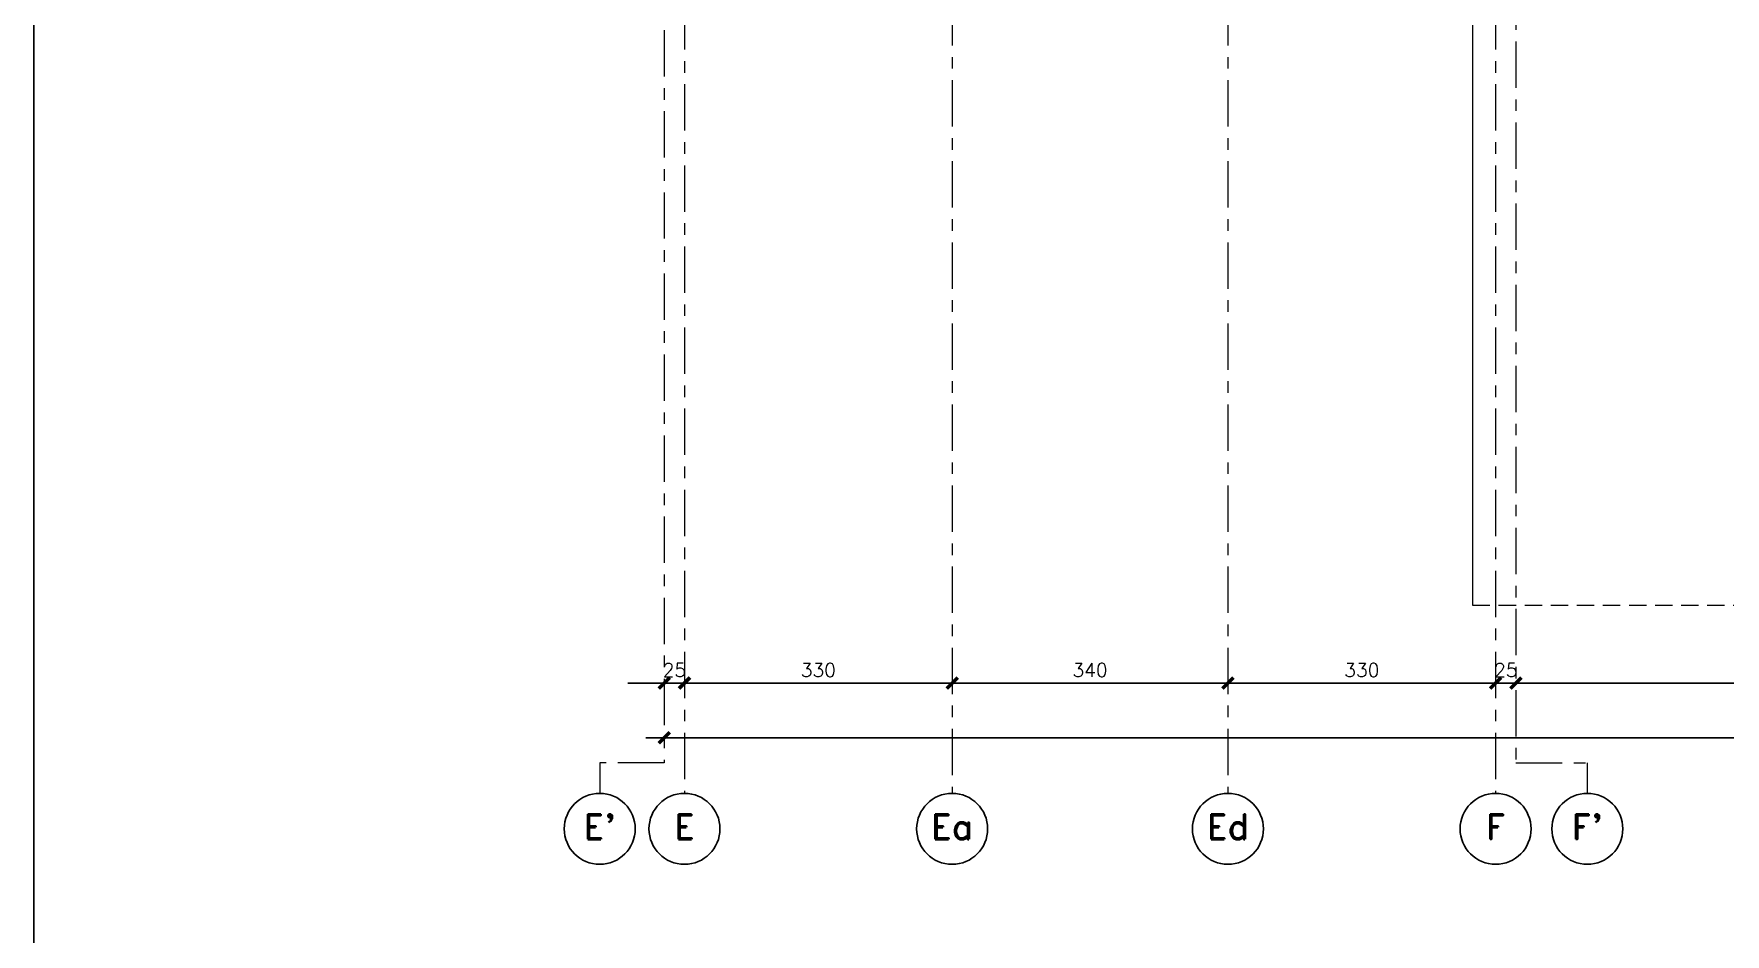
# Model space of a CAD drawing. Extents: x -4 to 6083, y -4 to 8618.
# Drawn here: x 0 to 2085, y 3091 to 4202 of the extents above; entities that cross this region are included whole.
import ezdxf

# ---------------------------------------------------------------- set-up
doc = ezdxf.new("R2010")
doc.units = 0
doc.header["$LTSCALE"] = 45
doc.header["$MEASUREMENT"] = 0
doc.linetypes.add('Grid Line', pattern=[2.2225, 1.27, -0.3175, 0.3175, -0.3175])
doc.linetypes.add('RLE-PROYECCION', pattern=[0.71438, 0.47625, -0.23813])
doc.layers.get('0').update_dxf_attribs({"linetype": 'CONTINUOUS'})
doc.layers.add('RLA-COTAS', color=2, linetype='CONTINUOUS')
doc.layers.add('RLA-FORMATO', color=7, linetype='CONTINUOUS')
for name, color, linetype, lineweight in [('RLE-EJE', 3, 'CONTINUOUS', 25), ('RLE-EJES', 1, 'Grid Line', 9), ('RLE-LOSA', 3, 'CONTINUOUS', 15), ('RLE-PROYECCION', 2, 'RLE-PROYECCION', 15)]:
    doc.layers.add(name, color=color, linetype=linetype, lineweight=lineweight)
doc.styles.add('ROMAND', font='romand', dxfattribs={"height": 31.5})
doc.styles.add('ROMANS', font='ROMANS.shx', dxfattribs={"height": 16.875})
doc.dimstyles.new('ING-75', dxfattribs={"dimscale": 75, "dimtxt": 0.27, "dimasz": 0.3, "dimexe": 0, "dimexo": 0, "dimgap": 0.1, "dimtad": 1, "dimdec": 1, "dimzin": 12, "dimdsep": 46, "dimtxsty": 'ROMANS', "dimblk": 'TICK1', "dimblk1": 'TICK1', "dimblk2": 'TICK1', "dimcen": 0.09, "dimclrd": 2, "dimclre": 1, "dimclrt": 3, "dimadec": 0, "dimazin": 0, "dimtfac": 1, "dimtdec": 0, "dimtix": 1, "dimtmove": 2, "dimatfit": 3, "dimldrblk": 'TICK1', "dimfxl": 0, "dimfxlon": 1, "dimtolj": 1, "dimtzin": 0, "dimarcsym": 0})

# ---------------------------------------------------------------- blocks, each defined once
blk = doc.blocks.new('TICK1')
at = {"color": 2}
for points in [[(0, 0), (-1, 0)], [(0, 0), (1, 0)]]:
    blk.add_lwpolyline(points, dxfattribs=at)
at = {"color": 2, "const_width": 0.2}
blk.add_lwpolyline([(-0.3, -0.3), (0.3, 0.3)], dxfattribs=at)
blk = doc.blocks.new('*D37')
at = {"layer": 'RLA-COTAS', "color": 2, "lineweight": -2, "transparency": 16777216}
blk.add_line((799.6, 3333.5), (5279.6, 3333.5), dxfattribs=at)
at = {"layer": 'RLA-COTAS', "color": 2, "lineweight": -2, "transparency": 16777216, "xscale": 22.5, "yscale": 22.5, "zscale": 22.5, "rotation": 180}
blk.add_blockref('TICK1', (777.1, 3333.5), dxfattribs=at)
at = {"layer": 'RLA-COTAS', "color": 2, "lineweight": -2, "transparency": 16777216, "xscale": 22.5, "yscale": 22.5, "zscale": 22.5}
blk.add_blockref('TICK1', (5302.1, 3333.5), dxfattribs=at)
at = {"layer": 'RLA-COTAS', "color": 3, "transparency": 16777216, "insert": (3039.6, 3349.5), "char_height": 16.88, "attachment_point": 5, "style": 'ROMANS'}
blk.add_mtext('\\A1;4525', dxfattribs=at)
blk = doc.blocks.new('*D38')
at = {"layer": 'RLA-COTAS', "color": 2, "lineweight": -2, "transparency": 16777216}
for p, q in [((754.6, 3401), (732.1, 3401)), ((777.1, 3401), (802.1, 3401)), ((824.6, 3401), (847.1, 3401))]:
    blk.add_line(p, q, dxfattribs=at)
at = {"layer": 'RLA-COTAS', "color": 2, "lineweight": -2, "transparency": 16777216, "xscale": 22.5, "yscale": 22.5, "zscale": 22.5}
blk.add_blockref('TICK1', (777.1, 3401), dxfattribs=at)
at = {"layer": 'RLA-COTAS', "color": 2, "lineweight": -2, "transparency": 16777216, "xscale": 22.5, "yscale": 22.5, "zscale": 22.5, "rotation": 180}
blk.add_blockref('TICK1', (802.1, 3401), dxfattribs=at)
at = {"layer": 'RLA-COTAS', "color": 3, "transparency": 16777216, "insert": (789.6, 3417), "char_height": 16.88, "attachment_point": 5, "style": 'ROMANS'}
blk.add_mtext('\\A1;25', dxfattribs=at)
blk = doc.blocks.new('*D39')
at = {"layer": 'RLA-COTAS', "color": 2, "lineweight": -2, "transparency": 16777216}
blk.add_line((824.6, 3401), (1109.6, 3401), dxfattribs=at)
at = {"layer": 'RLA-COTAS', "color": 2, "lineweight": -2, "transparency": 16777216, "xscale": 22.5, "yscale": 22.5, "zscale": 22.5, "rotation": 180}
blk.add_blockref('TICK1', (802.1, 3401), dxfattribs=at)
at = {"layer": 'RLA-COTAS', "color": 2, "lineweight": -2, "transparency": 16777216, "xscale": 22.5, "yscale": 22.5, "zscale": 22.5}
blk.add_blockref('TICK1', (1132.1, 3401), dxfattribs=at)
at = {"layer": 'RLA-COTAS', "color": 3, "transparency": 16777216, "insert": (967.1, 3417), "char_height": 16.88, "attachment_point": 5, "style": 'ROMANS'}
blk.add_mtext('\\A1;330', dxfattribs=at)
blk = doc.blocks.new('*D40')
at = {"layer": 'RLA-COTAS', "color": 2, "lineweight": -2, "transparency": 16777216}
blk.add_line((1154.6, 3401), (1449.6, 3401), dxfattribs=at)
at = {"layer": 'RLA-COTAS', "color": 2, "lineweight": -2, "transparency": 16777216, "xscale": 22.5, "yscale": 22.5, "zscale": 22.5, "rotation": 180}
blk.add_blockref('TICK1', (1132.1, 3401), dxfattribs=at)
at = {"layer": 'RLA-COTAS', "color": 2, "lineweight": -2, "transparency": 16777216, "xscale": 22.5, "yscale": 22.5, "zscale": 22.5}
blk.add_blockref('TICK1', (1472.1, 3401), dxfattribs=at)
at = {"layer": 'RLA-COTAS', "color": 3, "transparency": 16777216, "insert": (1302.1, 3417), "char_height": 16.88, "attachment_point": 5, "style": 'ROMANS'}
blk.add_mtext('\\A1;340', dxfattribs=at)
blk = doc.blocks.new('*D41')
at = {"layer": 'RLA-COTAS', "color": 2, "lineweight": -2, "transparency": 16777216}
blk.add_line((1494.6, 3401), (1779.6, 3401), dxfattribs=at)
at = {"layer": 'RLA-COTAS', "color": 2, "lineweight": -2, "transparency": 16777216, "xscale": 22.5, "yscale": 22.5, "zscale": 22.5, "rotation": 180}
blk.add_blockref('TICK1', (1472.1, 3401), dxfattribs=at)
at = {"layer": 'RLA-COTAS', "color": 2, "lineweight": -2, "transparency": 16777216, "xscale": 22.5, "yscale": 22.5, "zscale": 22.5}
blk.add_blockref('TICK1', (1802.1, 3401), dxfattribs=at)
at = {"layer": 'RLA-COTAS', "color": 3, "transparency": 16777216, "insert": (1637.1, 3417), "char_height": 16.88, "attachment_point": 5, "style": 'ROMANS'}
blk.add_mtext('\\A1;330', dxfattribs=at)
blk = doc.blocks.new('*D42')
at = {"layer": 'RLA-COTAS', "color": 2, "lineweight": -2, "transparency": 16777216}
for p, q in [((1779.6, 3401), (1757.1, 3401)), ((1802.1, 3401), (1827.1, 3401)), ((1849.6, 3401), (1872.1, 3401))]:
    blk.add_line(p, q, dxfattribs=at)
at = {"layer": 'RLA-COTAS', "color": 2, "lineweight": -2, "transparency": 16777216, "xscale": 22.5, "yscale": 22.5, "zscale": 22.5}
blk.add_blockref('TICK1', (1802.1, 3401), dxfattribs=at)
at = {"layer": 'RLA-COTAS', "color": 2, "lineweight": -2, "transparency": 16777216, "xscale": 22.5, "yscale": 22.5, "zscale": 22.5, "rotation": 180}
blk.add_blockref('TICK1', (1827.1, 3401), dxfattribs=at)
at = {"layer": 'RLA-COTAS', "color": 3, "transparency": 16777216, "insert": (1814.6, 3417), "char_height": 16.88, "attachment_point": 5, "style": 'ROMANS'}
blk.add_mtext('\\A1;25', dxfattribs=at)
blk = doc.blocks.new('*D43')
at = {"layer": 'RLA-COTAS', "color": 2, "lineweight": -2, "transparency": 16777216}
blk.add_line((1849.6, 3401), (2779.6, 3401), dxfattribs=at)
at = {"layer": 'RLA-COTAS', "color": 2, "lineweight": -2, "transparency": 16777216, "xscale": 22.5, "yscale": 22.5, "zscale": 22.5, "rotation": 180}
blk.add_blockref('TICK1', (1827.1, 3401), dxfattribs=at)
at = {"layer": 'RLA-COTAS', "color": 2, "lineweight": -2, "transparency": 16777216, "xscale": 22.5, "yscale": 22.5, "zscale": 22.5}
blk.add_blockref('TICK1', (2802.1, 3401), dxfattribs=at)
at = {"layer": 'RLA-COTAS', "color": 3, "transparency": 16777216, "insert": (2314.6, 3417), "char_height": 16.88, "attachment_point": 5, "style": 'ROMANS'}
blk.add_mtext('\\A1;975', dxfattribs=at)

msp = doc.modelspace()

# ---------------------------------------------------------------- linework, layer by layer
at = {"layer": 'RLA-FORMATO', "color": 6, "linetype": 'Continuous'}
for p, q in [((0, 8617.5), (0, 0)), ((0, 0), (0, 7890))]:
    msp.add_line(p, q, dxfattribs=at)
at = {"layer": 'RLE-EJE'}
for centre in [(697.659, 3221.181), (802.065, 3221.181), (1132.065, 3221.181), (1472.065, 3221.181), (1802.065, 3221.181), (1915.095, 3221.181)]:
    msp.add_circle(centre, 43.75, dxfattribs=at)
at = {"layer": 'RLE-EJES'}
for p, q in [((802.065, 7940.128), (802.065, 3264.931)), ((1802.065, 7940.128), (1802.065, 3264.931)), ((777.065, 7906.893), (777.065, 3302.6)), ((1827.065, 6492.793), (1827.065, 3302.6)), ((1132.065, 5244.877), (1132.065, 3264.931)), ((1472.065, 5244.877), (1472.065, 3264.931)), ((777.065, 3302.6), (697.659, 3302.6)), ((697.659, 3302.6), (697.659, 3264.931)), ((1827.065, 3302.6), (1915.095, 3302.6)), ((1915.095, 3302.6), (1915.095, 3264.931))]:
    msp.add_line(p, q, dxfattribs=at)
at = {"layer": 'RLE-LOSA'}
msp.add_line((1773.601, 4760.128), (1773.601, 3497.297), dxfattribs=at)
at = {"layer": 'RLE-PROYECCION'}
msp.add_line((1773.601, 3497.297), (4101.875, 3497.297), dxfattribs=at)

# ---------------------------------------------------------------- texts
at = {"layer": 'RLE-EJE', "color": 5, "char_height": 31.25, "width": 1, "attachment_point": 2, "line_spacing_factor": 0.941778, "style": 'ROMAND'}
for s, insert in [("E'", (697.668, 3239.497)), ('E', (802.074, 3239.497)), ('Ea', (1132.074, 3239.497)), ('Ed', (1472.074, 3239.497)), ('F', (1802.074, 3239.497)), ("F'", (1915.104, 3239.497))]:
    msp.add_mtext(s, dxfattribs=dict(at, insert=insert))

# ---------------------------------------------------------------- dimensions: what is measured, and where the dimension line sits
at = {"layer": 'RLA-COTAS'}
for base, p1, p2, picture, middle in [((802.065, 3401.048), (777.065, 3408.548), (802.065, 3408.548), '*D38', (789.565, 3416.986)), ((1132.065, 3401.048), (802.065, 3408.548), (1132.065, 3408.548), '*D39', (967.065, 3416.986)), ((1472.065, 3401.048), (1132.065, 3408.548), (1472.065, 3408.548), '*D40', (1302.065, 3416.986)), ((1802.065, 3401.048), (1472.065, 3408.548), (1802.065, 3408.548), '*D41', (1637.065, 3416.986)), ((1827.065, 3401.048), (1802.065, 3408.548), (1827.065, 3408.548), '*D42', (1814.565, 3416.986)), ((2802.065, 3401.048), (1827.065, 3408.548), (2802.065, 3408.548), '*D43', (2314.565, 3416.986)), ((5302.065, 3333.548), (777.065, 3341.048), (5302.065, 3341.048), '*D37', (3039.565, 3349.486))]:
    dim = msp.add_linear_dim(base=base, p1=p1, p2=p2, dimstyle='ING-75', override={"dimexe": 0, "dimexo": 0, "dimdec": 1, "dimfxl": 0, "dimfxlon": 1}, dxfattribs=at)
    dim.commit()
    dim.dimension.update_dxf_attribs({"geometry": picture, "text_midpoint": middle})

doc.saveas('drawing.dxf')
